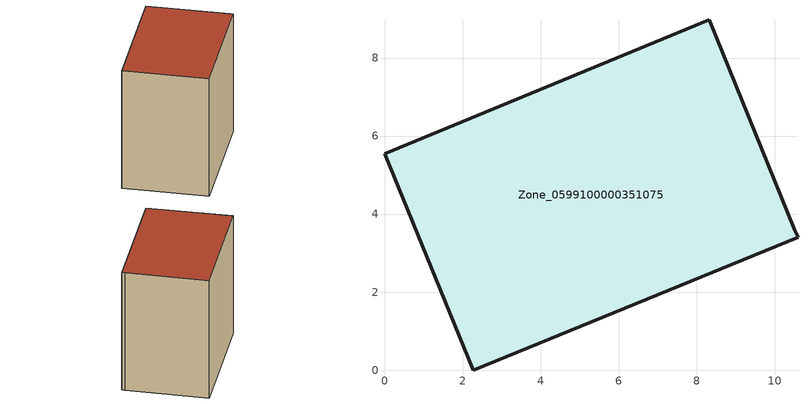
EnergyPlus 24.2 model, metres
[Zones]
Zone_0599100000351075
 floor ground (C_G): 8.33,8.98 10.52,3.59 10.6,3.41 2.28,0 0,5.55 z0
 wall outside (C_F): 10.52,3.59 8.33,8.98 0,5.55 2.28,0 10.6,3.41 10.52,3.59 z0:9.11
 roof outside (C_R): 0,5.55 2.28,0 10.6,3.41 10.52,3.59 8.33,8.98 z9.11
[BUILDING]
Pand.0599100000351075: North Axis=0; Terrain=City; Loads Convergence Tolerance Value=0.04; Temperature Convergence Tolerance Value=0.4; Solar Distribution=FullExterior; Maximum Number of Warmup Days=25; Minimum Number of Warmup Days=1
[Site:Location]
Rotterdam.The.Hague.AP_ZH_NLD Design_Conditions: Latitude=51.96; Longitude=4.45; Time Zone=1; Elevation=-4.5
[SITE:GROUNDTEMPERATURE:BUILDINGSURFACE]
18, 18, 18, 18, 18, 18, 18, 18, 18, 18, 18, 18
[MATERIAL] Thermal Absorptance=0.9; Solar Absorptance=0.7; Visible Absorptance=0.7
Name | Roughness | Thickness | Conductivity | Density | Specific Heat
G.TI.1992-2005 | MediumSmooth | 0.15 | 0.06 | 540 | 1210
F.TI.1992-2005 | Rough | 0.3 | 0.12 | 1920 | 840
R.TI.1992-2005 | MediumRough | 0.2 | 0.08 | 1500 | 1000
[CONSTRUCTION]
C_G: G.TI.1992-2005
C_F: F.TI.1992-2005
C_R: R.TI.1992-2005
[ZONE]
Zone_0599100000351075: Type=1; Multiplier=1; Ceiling Height=Autocalculate; Volume=Autocalculate; Floor Area=autocalculate; Part of Total Floor Area=Yes
[ZONEINFILTRATION:DESIGNFLOWRATE]
Infil_Zone_0599100000351075: Zone or ZoneList or Space or SpaceList=Zone_0599100000351075; Schedule=AlwaysOn; Design Flow Rate Calculation Method=Flow/Area; Flow Rate per Floor Area=0.0015; Constant Term Coefficient=1; Temperature Term Coefficient=0; Velocity Term Coefficient=0; Velocity Squared Term Coefficient=0
[HVACTEMPLATE:ZONE:IDEALLOADSAIRSYSTEM]
Zone_0599100000351075: Maximum Heating Supply Air Temperature=50; Minimum Cooling Supply Air Temperature=13; Maximum Heating Supply Air Humidity Ratio=0.0156; Minimum Cooling Supply Air Humidity Ratio=0.0077; Heating Limit=NoLimit; Cooling Limit=NoLimit; Dehumidification Control Type=ConstantSensibleHeatRatio; Cooling Sensible Heat Ratio=0.7; Dehumidification Setpoint=60; Humidification Control Type=None; Humidification Setpoint=30; Outdoor Air Method=None; Outdoor Air Flow Rate per Person=0.00944; Outdoor Air Flow Rate per Zone Floor Area=0; Outdoor Air Flow Rate per Zone=0; Demand Controlled Ventilation Type=None; Outdoor Air Economizer Type=NoEconomizer; Heat Recovery Type=None; Sensible Heat Recovery Effectiveness=0.7; Latent Heat Recovery Effectiveness=0.65
[ZONECONTROL:THERMOSTAT]
ThermostatControl_Zone_0599100000351075: Zone or ZoneList=Zone_0599100000351075; Control Type Schedule=DualSetpointControlType; Control 1=Thermostat_Zone_0599100000351075; Temperature Difference Between Cutout And Setpoint=0
[THERMOSTATSETPOINT:DUALSETPOINT]
Thermostat_Zone_0599100000351075: Heating Setpoint Temperature Schedule=HeatingSetpoint_Zone_0599100000351075; Cooling Setpoint Temperature Schedule=CoolingSetpoint_Zone_0599100000351075
[SCHEDULE:COMPACT]
HeatingSetpoint_Zone_0599100000351075: Through: 12/31, For: AllDays, Until: 24:00, 21
CoolingSetpoint_Zone_0599100000351075: Through: 12/31, For: AllDays, Until: 24:00, 24
DualSetpointControlType: Through: 12/31, For: AllDays, Until: 24:00, 4
AlwaysOn: Through: 12/31, For: AllDays, Until: 24:00, 1
